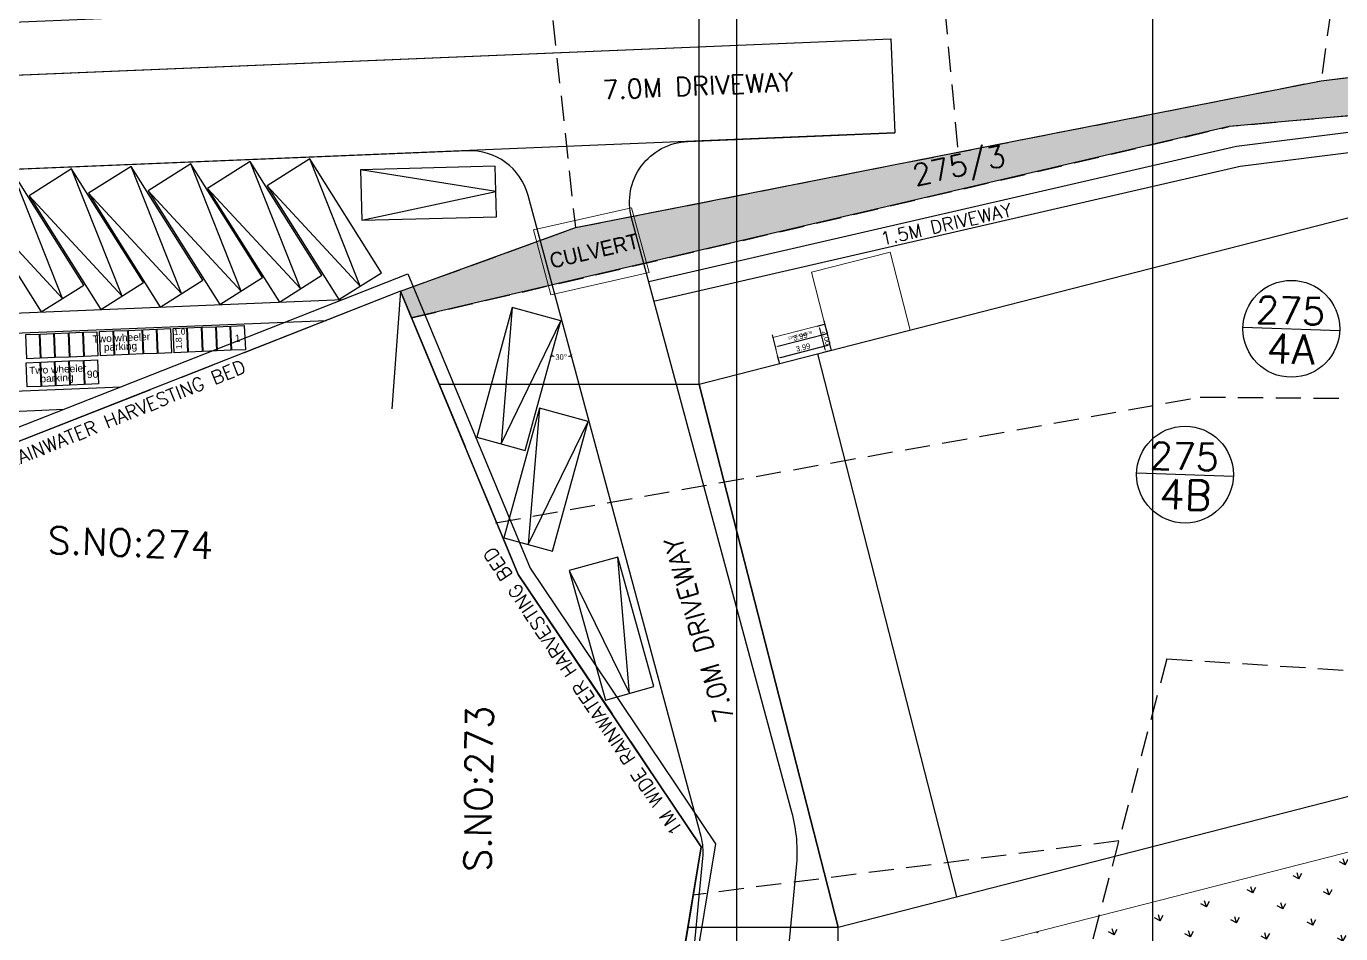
# Model space of a CAD drawing. Header units: metres. Extents: x 6804 to 7881, y 412 to 705.
# Drawn here: x 6920.5 to 7018.2, y 551.6 to 619 of the extents above; entities that cross this region are included whole.
import ezdxf

# ---------------------------------------------------------------- set-up
doc = ezdxf.new("R2010")
doc.units = ezdxf.units.M
doc.header["$LTSCALE"] = 5
doc.header["$PDSIZE"] = -1
for name, pattern in [('CENTER', [2, 1.25, -0.25, 0.25, -0.25]), ('CONTINOUS', [0]), ('DASHED', [0.75, 0.5, -0.25]), ('DOT2', [0.125, 0, -0.125]), ('HIDDEN', [0.375, 0.25, -0.125]), ('PHANTOM2', [1.25, 0.625, -0.125, 0.125, -0.125, 0.125, -0.125])]:
    doc.linetypes.add(name, pattern=pattern)
doc.layers.get('0').update_dxf_attribs({"color": 8, "linetype": 'CONTINUOUS'})
doc.layers.get('DEFPOINTS').update_dxf_attribs({"color": 8, "linetype": 'CONTINUOUS'})
for name, color, linetype in [('BLK_1_LVL_0_SIDE_SETBACK2', 102, 'CONTINUOUS'), ('BLK_2_FLR_0_EXIT_WIDTH_DOOR', 2, 'CONTINUOUS'), ('BLK_2_LVL_0_BLDG_FOOT_PRINT', 1, 'CONTINUOUS'), ('BLK_2_LVL_0_FRONT_SETBACK', 2, 'CONTINUOUS'), ('BLK_2_LVL_0_SIDE_SETBACK1', 171, 'CONTINUOUS'), ('BLK_2_LVL_0_SIDE_SETBACK2', 102, 'CONTINUOUS'), ('BLK_3_LVL_0_SIDE_SETBACK1', 171, 'CONTINUOUS'), ('DIM', 8, 'CONTINUOUS'), ('DISTANCE_BLK', 238, 'CONTINUOUS'), ('DRIVE_WAY', 255, 'DOT2'), ('FMB', 8, 'CONTINUOUS'), ('HATCH', 8, 'CONTINUOUS'), ('LORRY_PARKING', 175, 'CONTINUOUS'), ('PLOT_BOUNDARY', 70, 'CONTINUOUS'), ('RWH', 130, 'CONTINUOUS'), ('S.NO', 6, 'CONTINUOUS'), ('Sub Divi', 3, 'DASHED'), ('TEXT', 7, 'CONTINUOUS'), ('TWO_WHEELER_PARKING', 2, 'CONTINUOUS'), ('WAL', 1, 'CONTINUOUS')]:
    doc.layers.add(name, color=color, linetype=linetype)
for name, color, linetype, lineweight in [('BLK_2_DA_RAMP_1', 1, 'CONTINUOUS', 0), ('BLK_2_INTERNAL_VEHICULAR_ACCESS', 161, 'CONTINUOUS', 0), ('Boundry mesurement', 8, 'CONTINUOUS', 15), ('OSR_PLAN', 7, 'CONTINUOUS', 0), ('others', 8, 'CONTINUOUS', 15)]:
    doc.layers.add(name, color=color, linetype=linetype, lineweight=lineweight)
doc.styles.add('1', font='arial.ttf')
doc.styles.add('ARIAL', font='arial.ttf')
doc.styles.add('na1', font='arial.ttf', dxfattribs={"width": 0.9})
doc.styles.add('new', font='ARIALN.TTF')
doc.styles.add('RS', font='romans.shx')
doc.styles.get("Standard").update_dxf_attribs({"font": 'arial.ttf'})
doc.dimstyles.new('SA', dxfattribs={"dimtxt": 0.4, "dimasz": 0.2, "dimexe": 0.1, "dimexo": 0.01, "dimgap": 0.2, "dimtad": 0, "dimdsep": 46, "dimtxsty": 'new', "dimblk": 'ARCHTICK', "dimcen": 1.5, "dimse1": 1, "dimse2": 1, "dimclrd": 8, "dimclre": 5, "dimclrt": 3, "dimadec": 0, "dimazin": 0, "dimtfac": 1, "dimtmove": 0, "dimatfit": 3, "dimfxl": 0, "dimlwd": 15, "dimlwe": 15, "dimarcsym": 0})
doc.dimstyles.get("Standard").update_dxf_attribs({"dimtxt": 0.4, "dimasz": 0.18, "dimexe": 0.18, "dimexo": 0.0625, "dimgap": 0.1, "dimtad": 1, "dimtoh": 1, "dimzin": 0, "dimdsep": 46, "dimtxsty": '1', "dimcen": 0.09, "dimadec": 0, "dimazin": 0, "dimtfac": 1, "dimtofl": 0, "dimtmove": 2, "dimatfit": 3, "dimfxl": 0, "dimtolj": 1, "dimtzin": 0, "dimarcsym": 0})

# ---------------------------------------------------------------- blocks, each defined once
blk = doc.blocks.new('_ArchTick')
at = {"color": 0, "linetype": 'ByBlock', "const_width": 0.15}
blk.add_lwpolyline([(-0.5, -0.5), (0.5, 0.5)], dxfattribs=at)
blk = doc.blocks.new('*D145')
at = {"layer": 'DEFPOINTS', "color": 0, "linetype": 'CONTINOUS', "ltscale": 2}
for p in [(6957.786, 606.443), (6960.225, 597.122), (6960.006, 594.433), (6957.577, 587.479), (6970.652, 558.777)]:
    blk.add_point(p, dxfattribs=at)
at = {"layer": 'WAL', "color": 8, "linetype": 'PHANTOM2', "lineweight": 15, "ltscale": 2}
for start, end in [(254.64697, 258.9427), (280.80939, 285.10512)]:
    blk.add_arc((6960.264, 597.263), 2.841, start, end, dxfattribs=at)
at = {"layer": 'WAL', "color": 8, "linetype": 'CONTINOUS', "lineweight": 15, "ltscale": 2, "xscale": 0.2, "yscale": 0.2, "zscale": 0.2}
for p, rotation in [((6959.511, 594.523), 164.6469727100565), ((6961.004, 594.52), 15.10511716741376)]:
    blk.add_blockref('_ArchTick', p, dxfattribs=dict(at, rotation=rotation))
at = {"layer": 'WAL', "color": 3, "linetype": 'CONTINOUS', "ltscale": 2, "insert": (6960.258, 594.422), "char_height": 0.4, "attachment_point": 5, "rotation": 359.87604, "style": 'new'}
blk.add_mtext('30°', dxfattribs=at)
blk = doc.blocks.new('*D176')
at = {"layer": 'BLK_2_DA_RAMP_1', "color": 0, "lineweight": -2}
for p, q in [((6979.798, 596.843), (6979.259, 596.705)), ((6979.886, 594.987), (6979.478, 596.575)), ((6980.295, 594.906), (6979.756, 594.768))]:
    blk.add_line(p, q, dxfattribs=at)
at = {"layer": 'BLK_2_DA_RAMP_1', "color": 0}
for points in [[(6979.507, 596.583), (6979.449, 596.568), (6979.434, 596.75)], [(6979.915, 594.994), (6979.857, 594.979), (6979.93, 594.812)]]:
    blk.add_solid(points, dxfattribs=at)
at = {"layer": 'DEFPOINTS', "color": 0}
for p in [(6979.434, 596.75), (6979.859, 596.859), (6980.355, 594.921)]:
    blk.add_point(p, dxfattribs=at)
at = {"layer": 'BLK_2_DA_RAMP_1', "color": 0, "insert": (6979.977, 595.857), "char_height": 0.4, "attachment_point": 5, "rotation": 284.37665, "style": '1'}
blk.add_mtext('\\A1;2.00', dxfattribs=at)
blk = doc.blocks.new('*D177')
at = {"layer": 'BLK_2_DA_RAMP_1', "color": 0, "lineweight": -2}
for p, q in [((6980.34, 594.982), (6980.203, 595.517)), ((6976.478, 593.992), (6976.341, 594.527)), ((6976.56, 594.397), (6980.073, 595.298))]:
    blk.add_line(p, q, dxfattribs=at)
at = {"layer": 'BLK_2_DA_RAMP_1', "color": 0}
for points in [[(6980.066, 595.327), (6980.081, 595.269), (6980.247, 595.342)], [(6976.553, 594.426), (6976.567, 594.368), (6976.386, 594.353)]]:
    blk.add_solid(points, dxfattribs=at)
at = {"layer": 'DEFPOINTS', "color": 0}
for p in [(6980.247, 595.342), (6980.355, 594.921), (6976.494, 593.931)]:
    blk.add_point(p, dxfattribs=at)
at = {"layer": 'BLK_2_DA_RAMP_1', "color": 0, "insert": (6978.241, 595.142), "char_height": 0.4, "attachment_point": 5, "rotation": 14.37665, "style": '1'}
blk.add_mtext('\\A1;3.99', dxfattribs=at)
blk = doc.blocks.new('*D178')
at = {"layer": 'BLK_2_FLR_0_EXIT_WIDTH_DOOR', "color": 0, "linetype": 'HIDDEN', "lineweight": -2, "ltscale": 400}
for p, q in [((6979.793, 597.117), (6980.086, 595.973)), ((6975.946, 596.067), (6976.224, 594.983))]:
    blk.add_line(p, q, dxfattribs=at)
at = {"layer": 'BLK_2_FLR_0_EXIT_WIDTH_DOOR', "color": 0, "linetype": 'PHANTOM2', "lineweight": -2, "ltscale": 400}
blk.add_line((6979.867, 596.103), (6976.354, 595.202), dxfattribs=at)
at = {"layer": 'BLK_2_FLR_0_EXIT_WIDTH_DOOR', "color": 0, "ltscale": 400}
for points in [[(6979.859, 596.132), (6979.874, 596.074), (6980.041, 596.147)], [(6976.346, 595.231), (6976.361, 595.173), (6976.179, 595.158)]]:
    blk.add_solid(points, dxfattribs=at)
at = {"layer": 'DEFPOINTS', "color": 0, "ltscale": 400}
for p in [(6979.777, 597.178), (6975.931, 596.127), (6976.179, 595.158)]:
    blk.add_point(p, dxfattribs=at)
at = {"layer": 'BLK_2_FLR_0_EXIT_WIDTH_DOOR', "color": 0, "ltscale": 400, "insert": (6978.035, 595.947), "char_height": 0.4, "attachment_point": 5, "rotation": 14.37665, "style": '1'}
blk.add_mtext('\\A1;3.99', dxfattribs=at)

msp = doc.modelspace()

# ---------------------------------------------------------------- hatches: boundary and pattern name
at = {"layer": 'HATCH', "linetype": 'CONTINOUS', "ltscale": 2}
h = msp.add_hatch(dxfattribs=at)
h.set_pattern_fill('DASH', color=256, scale=0.2, style=0)
h.paths.add_polyline_path([(7066.63, 616.629), (7009.942, 611.556), (6949.115, 597.338), (6948.299, 599.317), (6961.298, 604.048), (6989.753, 609.647), (7016.77, 614.963), (7066.935, 621.203), (7067.062, 619.948)])
at = {"layer": 'HATCH'}
h = msp.add_hatch(dxfattribs=at)
h.set_pattern_fill('GRASS', color=256, scale=0.1, angle=16.82659)
h.set_pattern_definition([(106.826592, (435.4425, -1916.455), (-2.2390676, 1.1992399), [0.47625, -3.11585245]), (61.82659, (435.4425, -1916.455), (-2.2390676, 1.1992399), [0.47625, -2.06375]), (151.82659, (435.4425, -1916.455), (-1.1992399, -2.2390676), [0.47625, -2.06375])])
edge = h.paths.add_edge_path()
edge.add_line((7051.717, 564.002), (6976.196, 502.605))
edge.add_line((6976.196, 502.605), (6974.977, 495.022))
edge.add_arc((6976.952, 494.704), 2, 170.87391, 265.68527)
edge.add_line((6976.802, 492.71), (7016.431, 489.8))
edge.add_line((7016.431, 489.8), (7016.819, 491.042))
edge.add_line((7016.819, 491.042), (7021.37, 526.551))
edge.add_line((7021.37, 526.551), (7034.56, 527.062))
edge.add_line((7034.56, 527.062), (7051.717, 564.002))
edge = h.paths.add_edge_path()
edge.add_line((6977.836, 512.814), (7038.973, 562.302))
edge.add_line((7038.973, 562.302), (7035.163, 561.794))
edge.add_line((7035.163, 561.794), (6984.773, 548.909))
edge.add_arc((6985.237, 547.095), 1.872, 104.34337, 173.35713)
edge.add_line((6983.377, 547.312), (6977.836, 512.814))

# ---------------------------------------------------------------- linework, layer by layer
at = {"layer": 'BLK_1_LVL_0_SIDE_SETBACK2', "color": 102}
msp.add_lwpolyline([(7048.875, 624.686), (7048.875, 618.957), (7048.875, 591.094), (7048.875, 557.883), (7034.56, 527.062), (7021.37, 526.551), (7016.819, 491.042), (7016.431, 489.8), (7003.754, 449.236), (6964.377, 450.585), (6963.82, 516.783), (6966.695, 534.11), (6968.354, 544.094), (6970.666, 558.015), (6957.05, 578.263), (6948.299, 599.317), (6909.399, 584.024), (6889.294, 585.983), (6864.948, 596.7), (6845.749, 603.168), (6845.749, 616.273)], close=True, dxfattribs=at)
at = {"layer": 'BLK_2_DA_RAMP_1'}
msp.add_lwpolyline([(6979.859, 596.859), (6980.355, 594.921), (6976.494, 593.931), (6975.997, 595.869)], close=True, dxfattribs=at)
at = {"layer": 'BLK_2_INTERNAL_VEHICULAR_ACCESS'}
msp.add_lwpolyline([(6986.198, 596.419), (6980.355, 594.921), (6978.866, 600.733), (6984.708, 602.231)], close=True, dxfattribs=at)
at = {"layer": 'BLK_2_LVL_0_BLDG_FOOT_PRINT', "color": 1, "ltscale": 400}
msp.add_lwpolyline([(7043.298, 611.055), (6970.501, 592.396), (6980.843, 552.05), (7032.183, 565.209), (7029.589, 575.332), (7051.045, 580.832)], close=True, dxfattribs=at)
at = {"layer": 'BLK_2_LVL_0_FRONT_SETBACK', "color": 2, "ltscale": 400}
msp.add_lwpolyline([(6970.501, 592.396), (6951.178, 592.396), (6957.052, 578.265), (6970.666, 558.015), (6969.675, 552.05), (6980.843, 552.05)], close=True, dxfattribs=at)
at = {"layer": 'BLK_2_LVL_0_SIDE_SETBACK1', "color": 171, "ltscale": 400}
msp.add_lwpolyline([(6970.501, 592.396), (6970.501, 675.575), (6993.837, 681.35), (7040.393, 679.337), (7043.298, 679.493), (7043.298, 611.055)], close=True, dxfattribs=at)
at = {"layer": 'BLK_2_LVL_0_SIDE_SETBACK2', "color": 102, "ltscale": 400}
msp.add_lwpolyline([(7051.045, 580.832), (7051.045, 562.555), (7034.56, 527.062), (7021.37, 526.551), (7016.819, 491.042), (7016.431, 489.8), (7003.754, 449.236), (6980.843, 450.021), (6980.843, 552.05), (7032.183, 565.209), (7029.589, 575.332)], close=True, dxfattribs=at)
at = {"layer": 'BLK_3_LVL_0_SIDE_SETBACK1', "ltscale": 400}
msp.add_lwpolyline([(6973.318, 489.693), (6973.318, 676.274), (6993.837, 681.35), (7004.23, 680.901), (7004.23, 487.357)], close=True, dxfattribs=at)
at = {"layer": 'DISTANCE_BLK', "linetype": 'ByBlock', "lineweight": -2}
msp.add_lwpolyline([(7051.045, 580.832), (7043.298, 611.055), (6970.501, 592.396), (6980.843, 552.05), (7032.183, 565.209), (7029.589, 575.332), (7051.045, 580.832)], dxfattribs=at)
at = {"layer": 'DRIVE_WAY', "linetype": 'CONTINOUS', "ltscale": 400}
msp.add_lwpolyline([(6839.651, 666.864), (6841.916, 612.161), (6984.778, 618.078), (6985.068, 611.084), (6985.068, 611.084), (6835.212, 604.878), (6832.657, 666.575), (6824.292, 666.228), (6823.754, 673.212), (6929.563, 677.594), (6929.853, 670.6)], close=True, dxfattribs=at)
at = {"layer": 'FMB', "linetype": 'CENTER', "ltscale": 2}
for p, q in [((6948.299, 599.317), (6909.397, 584.023)), ((6948.299, 599.317), (6957.05, 578.263)), ((6957.05, 578.263), (6970.666, 558.015)), ((6970.666, 558.015), (6963.82, 516.783))]:
    msp.add_line(p, q, dxfattribs=at)
at = {"layer": 'HATCH', "color": 8, "ltscale": 15}
for points in [[(6938.37, 607.148), (6945.293, 599.693), (6941.541, 609.15)], [(6916.229, 606.232), (6923.152, 598.776), (6919.401, 608.233)], [(6920.658, 606.415), (6927.581, 598.959), (6923.829, 608.416)], [(6925.086, 606.598), (6932.009, 599.143), (6928.257, 608.6)], [(6929.514, 606.782), (6936.437, 599.326), (6932.685, 608.783)], [(6933.942, 606.965), (6940.865, 599.509), (6937.113, 608.967)], [(6945.428, 604.589), (6955.373, 606.734), (6945.326, 608.337)], [(6956.609, 598.115), (6955.769, 587.975), (6960.225, 597.122)], [(6958.63, 590.628), (6957.79, 580.488), (6962.246, 589.635)], [(6960.837, 578.547), (6965.337, 569.422), (6964.449, 579.557)]]:
    msp.add_lwpolyline(points, dxfattribs=at)
at = {"layer": 'LORRY_PARKING', "ltscale": 400}
for points in [[(6943.708, 598.692), (6946.879, 600.694), (6941.541, 609.15), (6938.37, 607.148)], [(6921.567, 597.775), (6924.738, 599.777), (6919.401, 608.233), (6916.229, 606.232)], [(6925.995, 597.958), (6929.166, 599.96), (6923.829, 608.416), (6920.658, 606.415)], [(6930.423, 598.142), (6933.594, 600.143), (6928.257, 608.6), (6925.086, 606.598)], [(6934.851, 598.325), (6938.023, 600.327), (6932.685, 608.783), (6929.514, 606.782)], [(6939.28, 598.509), (6942.451, 600.51), (6937.113, 608.967), (6933.942, 606.965)], [(6955.424, 604.86), (6955.322, 608.608), (6945.326, 608.337), (6945.428, 604.589)], [(6953.961, 588.472), (6957.577, 587.479), (6960.225, 597.122), (6956.609, 598.115)], [(6955.982, 580.985), (6959.598, 579.992), (6962.246, 589.635), (6958.63, 590.628)], [(6963.531, 568.917), (6967.143, 569.927), (6964.449, 579.557), (6960.837, 578.547)]]:
    msp.add_lwpolyline(points, close=True, dxfattribs=at)
at = {"layer": 'OSR_PLAN', "linetype": 'Continuous'}
msp.add_lwpolyline([(6976.802, 492.71), (7016.431, 489.8), (7016.819, 491.042), (7021.37, 526.551), (7034.56, 527.062), (7051.717, 564.002), (7035.163, 561.794), (6984.773, 548.909, 0.310574), (6983.377, 547.312), (6974.977, 495.022, 0.439028), (6976.802, 492.71, 0.303836)], format="xyb", dxfattribs=at)
at = {"layer": 'others', "color": 3}
msp.add_lwpolyline([(6958.187, 603.872), (6959.476, 599.051), (6966.79, 600.71), (6965.476, 605.526), (6958.187, 603.872)], dxfattribs=at)
at = {"layer": 'PLOT_BOUNDARY', "linetype": 'ByBlock'}
msp.add_lwpolyline([(6964.377, 450.585), (6963.82, 516.783), (6970.668, 558.018), (6957.052, 578.265), (6948.3, 599.319), (6909.399, 584.024)], dxfattribs=at)
at = {"layer": 'RWH', "ltscale": 400}
msp.add_lwpolyline([(6964.377, 450.585), (6963.82, 516.783), (6970.668, 558.018), (6957.052, 578.265), (6948.3, 599.319), (6909.399, 584.024), (6889.294, 585.983), (6864.948, 596.7), (6831.212, 608.066), (6832.04, 608.842), (6865.31, 597.633), (6889.55, 586.963), (6909.257, 585.043), (6948.847, 600.608), (6957.937, 578.741), (6971.72, 558.246), (6964.82, 516.705), (6965.369, 451.552)], dxfattribs=at)
at = {"layer": 'S.NO', "linetype": 'CENTER', "ltscale": 2}
msp.add_line((6948.299, 599.317), (6947.651, 590.587), dxfattribs=at)
at = {"layer": 'S.NO', "linetype": 'CONTINOUS', "ltscale": 2}
for p, q in [((7010.96, 596.643), (7018.156, 596.405)), ((7003.054, 585.806), (7010.251, 585.568))]:
    msp.add_line(p, q, dxfattribs=at)
msp.add_lwpolyline([(6979.317, 594.655), (6989.658, 554.309)], dxfattribs=at)
for centre in [(7014.558, 596.524), (7006.653, 585.687)]:
    msp.add_circle(centre, 3.6, dxfattribs=at)
at = {"layer": 'Sub Divi', "linetype": 'HIDDEN', "ltscale": 1.5}
for p, q in [((6987.012, 639.897), (6989.753, 609.647)), ((7020.212, 639.658), (7016.77, 614.963)), ((6958.407, 630.629), (6961.298, 604.048)), ((7016.77, 614.963), (7066.935, 621.203)), ((7066.63, 616.629), (7009.942, 611.556)), ((6961.298, 604.048), (7016.77, 614.963)), ((6949.115, 597.338), (7009.942, 611.556)), ((6948.299, 599.317), (6961.298, 604.048)), ((6955.368, 582.1), (7007.776, 591.447)), ((7007.776, 591.447), (7060.946, 590.991)), ((7005.309, 571.994), (6997.788, 543.62)), ((7005.309, 571.994), (7053.979, 568.872)), ((7001.722, 558.461), (6970.027, 554.429))]:
    msp.add_line(p, q, dxfattribs=at)
at = {"layer": 'TWO_WHEELER_PARKING', "linetype": 'Continuous'}
for points in [[(6929.046, 596.451), (6929.12, 594.653), (6928.121, 594.611), (6928.047, 596.41)], [(6930.119, 596.496), (6930.193, 594.697), (6929.194, 594.656), (6929.119, 596.454)], [(6931.191, 596.54), (6931.266, 594.742), (6930.267, 594.7), (6930.192, 596.499)], [(6932.383, 596.59), (6932.458, 594.792), (6931.459, 594.75), (6931.384, 596.548)], [(6933.456, 596.635), (6933.531, 594.836), (6932.532, 594.795), (6932.457, 596.593)], [(6934.529, 596.679), (6934.604, 594.881), (6933.605, 594.839), (6933.53, 596.638)], [(6935.602, 596.724), (6935.677, 594.925), (6934.678, 594.884), (6934.603, 596.682)], [(6936.675, 596.768), (6936.75, 594.97), (6935.751, 594.928), (6935.676, 596.727)], [(6921.416, 596.134), (6921.491, 594.336), (6920.492, 594.294), (6920.417, 596.092)], [(6922.489, 596.179), (6922.564, 594.38), (6921.565, 594.339), (6921.49, 596.137)], [(6923.562, 596.223), (6923.637, 594.425), (6922.638, 594.383), (6922.563, 596.182)], [(6924.635, 596.268), (6924.71, 594.469), (6923.711, 594.428), (6923.636, 596.226)], [(6925.708, 596.312), (6925.783, 594.514), (6924.783, 594.472), (6924.709, 596.271)], [(6926.9, 596.362), (6926.975, 594.564), (6925.975, 594.522), (6925.901, 596.32)], [(6927.973, 596.407), (6928.048, 594.608), (6927.048, 594.567), (6926.974, 596.365)], [(6921.457, 594.043), (6921.532, 592.244), (6920.533, 592.203), (6920.458, 594.001)], [(6922.53, 594.088), (6922.605, 592.289), (6921.606, 592.248), (6921.531, 594.046)], [(6923.603, 594.132), (6923.678, 592.334), (6922.679, 592.292), (6922.604, 594.091)], [(6924.676, 594.177), (6924.751, 592.378), (6923.752, 592.337), (6923.677, 594.135)], [(6925.749, 594.221), (6925.824, 592.423), (6924.824, 592.381), (6924.75, 594.18)]]:
    msp.add_lwpolyline(points, close=True, dxfattribs=at)
at = {"layer": 'WAL', "linetype": 'CONTINOUS', "ltscale": 2}
for p, q in [((6847.911, 612.409), (6984.778, 618.078)), ((6984.778, 618.078), (6985.068, 611.084)), ((7043.114, 614.208), (7010.477, 610.066)), ((7043.262, 612.715), (7010.74, 608.588)), ((7010.477, 610.066), (6966.772, 600.012)), ((7010.74, 608.588), (6967.108, 598.551)), ((6871.943, 595.72), (6944.004, 598.704)), ((6874.295, 594.316), (6942.791, 597.153)), ((6882.431, 590.355), (6927.517, 592.222)), ((6882.743, 588.867), (6923.249, 590.544))]:
    msp.add_line(p, q, dxfattribs=at)
msp.add_lwpolyline([(7066.63, 616.629), (7009.942, 611.556), (6949.115, 597.338), (6948.299, 599.317), (6961.298, 604.048), (6989.753, 609.647), (7016.77, 614.963), (7066.935, 621.203), (7067.062, 619.948)], close=True, dxfattribs=at)
for points in [[(6971.663, 492.698), (6977.755, 556.511, 0.089946), (6977.41, 560.601), (6965.486, 604.776, -0.480911), (6969.645, 610.445), (6985.068, 611.084)], [(6964.694, 493.363), (6970.787, 557.177, 0.089946), (6970.652, 558.777), (6957.786, 606.443, 0.35052), (6953.255, 609.766), (6848.201, 605.415)]]:
    msp.add_lwpolyline(points, format="xyb", dxfattribs=at)

# ---------------------------------------------------------------- texts
at = {"color": 1, "linetype": 'Continuous', "lineweight": 25}
for s, p in [('Two wheeler ', (6925.403, 595.489)), ('parking', (6926.24, 594.885)), ('Two wheeler ', (6920.678, 593.149)), ('parking', (6921.515, 592.545))]:
    msp.add_text(s, height=0.54, rotation=2.655, dxfattribs=at).set_placement(p)
at = {"layer": 'BLK_2_DA_RAMP_1', "insert": (6978.052, 595.956), "char_height": 0.2, "width": 2.4, "attachment_point": 2, "rotation": 194.37665}
msp.add_mtext('SLOPE=1IN15', dxfattribs=at)
at = {"layer": 'Boundry mesurement', "color": 6, "lineweight": 15, "style": 'RS'}
for s, height, rotation, p in [('7.0M DRIVEWAY', 1.4, 2.4548, (6963.342, 613.582)), ('1.5M DRIVEWAY', 0.98, 12.82634, (6984.13, 602.708)), ('1M WIDE RAINWATER HARVESTING BED', 1, 22.15553, (6913.336, 583.747)), ('1M WIDE RAINWATER HARVESTING BED', 1, 123.8213, (6969.355, 559.294)), ('7.0M DRIVEWAY', 1.4, 106.05896, (6973.132, 567.522))]:
    msp.add_text(s, height=height, rotation=rotation, dxfattribs=at).set_placement(p)
at = {"layer": 'DIM', "color": 3, "style": 'na1', "width": 0.9}
msp.add_text('CULVERT', height=1.152, rotation=13.26113, dxfattribs=at).set_placement((6959.545, 600.984))
at = {"layer": 'S.NO', "linetype": 'CONTINOUS', "style": 'RS'}
for s, rotation, p in [('S.NO:274', 358.10395, (6922.007, 579.816)), ('S.NO:273', 89.14663, (6955.002, 556.15))]:
    msp.add_text(s, height=2, rotation=rotation, dxfattribs=at).set_placement(p)
at = {"layer": 'S.NO', "linetype": 'CENTER', "ltscale": 2, "attachment_point": 1, "style": 'RS'}
for s, insert, char_height, rotation in [('275/3', (6986.245, 608.684), 1.6, 12.72482), ('275', (7011.962, 598.955), 2, 358.10395), ('4A', (7012.759, 596.186), 2.2, 358.10395), ('275', (7004.057, 588.117), 2, 358.10395), ('4B', (7004.789, 585.351), 2.2, 358.10395)]:
    msp.add_mtext_dynamic_manual_height_columns(s, width=16.62136, gutter_width=1, heights=[0], dxfattribs=dict(at, insert=insert, char_height=char_height, rotation=rotation))
at = {"layer": 'TEXT', "color": 0, "linetype": 'ByBlock', "lineweight": 18, "style": 'ARIAL'}
for s, height, rotation, p in [('1.0', 0.45, 2.38112, (6931.431, 596.061)), ('1.8', 0.45, 92.38112, (6932.047, 595.021)), ('1', 0.54, 2.00298, (6935.976, 595.547)), ('90', 0.54, 2.00298, (6924.977, 592.864))]:
    msp.add_text(s, height=height, rotation=rotation, dxfattribs=at).set_placement(p)

# ---------------------------------------------------------------- dimensions: what is measured, and where the dimension line sits
at = {"layer": 'BLK_2_DA_RAMP_1', "color": 1}
dim = msp.add_linear_dim(base=(6979.434, 596.75), p1=(6980.355, 594.921), p2=(6979.859, 596.859), angle=104.37665, dimstyle='Standard', override={"dimscale": 1}, dxfattribs=at)
dim.commit()
dim.dimension.update_dxf_attribs({"geometry": '*D176', "text_midpoint": (6979.977, 595.857)})
at = {"layer": 'BLK_2_DA_RAMP_1', "color": 2}
dim = msp.add_linear_dim(base=(6980.247, 595.342), p1=(6976.494, 593.931), p2=(6980.355, 594.921), angle=194.37665, dimstyle='Standard', override={"dimscale": 1}, dxfattribs=at)
dim.commit()
dim.dimension.update_dxf_attribs({"geometry": '*D177', "text_midpoint": (6978.241, 595.142)})
at = {"layer": 'BLK_2_FLR_0_EXIT_WIDTH_DOOR', "ltscale": 400}
dim = msp.add_linear_dim(base=(6976.179, 595.158), p1=(6979.777, 597.178), p2=(6975.931, 596.127), angle=194.37665, dimstyle='Standard', override={"dimfxl": 75, "dimarcsym": 2}, dxfattribs=at)
dim.commit()
dim.dimension.update_dxf_attribs({"geometry": '*D178', "text_midpoint": (6978.035, 595.947)})
at = {"layer": 'WAL', "linetype": 'CONTINOUS', "ltscale": 2}
dim = msp.add_angular_dim_2l(base=(6960.006, 594.433), line1=((6970.652, 558.777), (6957.786, 606.443)), line2=((6957.577, 587.479), (6960.225, 597.122)), dimstyle='SA', override={"dimfxl": 0, "dimtfill": 1}, dxfattribs=at)
dim.commit()
dim.dimension.update_dxf_attribs({"geometry": '*D145', "text_midpoint": (6960.258, 594.422)})

doc.saveas('drawing.dxf')
